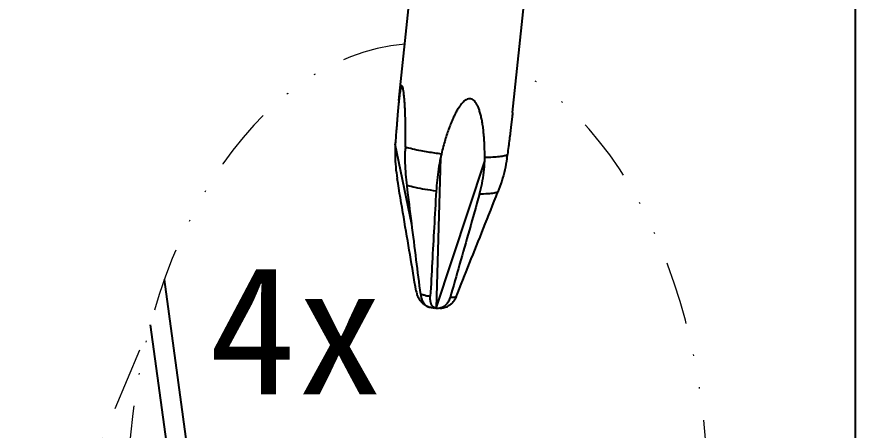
# Model space of a CAD drawing. Header units: millimetres. Extents: x -2947 to 97, y -3022 to 322.
# Drawn here: x -1219.6 to -1160.9, y -1949.6 to -1920.6 of the extents above; entities that cross this region are included whole.
import ezdxf

# ---------------------------------------------------------------- set-up
doc = ezdxf.new("R2010")
doc.units = ezdxf.units.MM
doc.linetypes.add('DIVIDE', pattern=[31.75, 12.7, -6.35, 0, -6.35, 0, -6.35])
doc.layers.get('0').update_dxf_attribs({"linetype": 'CONTINUOUS'})
doc.layers.get('Defpoints').update_dxf_attribs({"linetype": 'CONTINUOUS'})
doc.layers.add('02___PRT_ALL_AXES', color=7, linetype='CONTINUOUS')
doc.layers.add('hatch', color=56, linetype='CONTINUOUS', lineweight=9)
doc.styles.add('zeng', font='SIMHEI.TTF')

msp = doc.modelspace()

# ---------------------------------------------------------------- linework, layer by layer
at = {"color": 7}
for p, q in [((-1191.925, -1935.175), (-1193.09, -1929.54)), ((-1189.925, -1930.511), (-1190.229, -1941.016)), ((-1190.229, -1941.016), (-1186.835, -1930.73)), ((-1205.393, -1967.035), (-1209.238, -1939.012)), ((-1210.229, -1942.19), (-1206.525, -1969.188))]:
    msp.add_line(p, q, dxfattribs=at)
for centre, radius, start, end in [((-1182.018, -1930.176), 11.09, 175.27773, 176.71502), ((-1157.829, -1930.739), 34.568, 178.37041, 178.84535), ((-1180.897, -1932.342), 9.211, 166.77387, 168.53321), ((-1194.026, -1930.45), 7.196, -2.22835, 0.00306), ((-1196.822, -1928.809), 11.672, 351.44358, 352.8518), ((-1190.142, -1939.579), 1.505, 189.63148, 201.22653), ((-1190.148, -1939.581), 1.498, 201.22221, 203.19498), ((-1190.356, -1939.76), 1.221, 235.02451, 238.02495), ((-1190.368, -1939.78), 1.198, 238.00584, 246.81403), ((-1190.29, -1939.435), 1.561, 249.2013, 254.02108), ((-1190.338, -1939.71), 1.273, 246.82072, 251.73254), ((-1190.186, -1940.597), 0.421, 262.53245, 264.13504), ((-1190.169, -1939.849), 1.169, 267.04309, 267.75353), ((-1190.189, -1940.087), 0.942, 313.47515, 315.57835)]:
    msp.add_arc(centre, radius, start, end, dxfattribs=at)
for points, start_tangent, end_tangent in [([(-1192.488, -1926.012), (-1192.499, -1925.926), (-1192.529, -1925.726), (-1192.563, -1925.571), (-1192.6, -1925.476), (-1192.638, -1925.455), (-1192.675, -1925.505), (-1192.71, -1925.616), (-1192.742, -1925.772), (-1192.773, -1925.966), (-1192.803, -1926.193), (-1192.832, -1926.453), (-1192.836, -1926.489)], (-0.116446, 0.993197), (-0.103754, -0.994603)), ([(-1192.384, -1929.756), (-1192.372, -1929.204), (-1192.369, -1928.697), (-1192.372, -1928.231), (-1192.381, -1927.803), (-1192.393, -1927.41), (-1192.408, -1927.051), (-1192.427, -1926.724), (-1192.448, -1926.427), (-1192.472, -1926.161), (-1192.488, -1926.012)], (0.028211, 0.999602), (-0.116446, 0.993197)), ([(-1186.829, -1930.45), (-1186.837, -1929.911), (-1186.857, -1929.417), (-1186.888, -1928.964), (-1186.929, -1928.55), (-1186.98, -1928.171), (-1187.039, -1927.826), (-1187.108, -1927.512), (-1187.187, -1927.23), (-1187.277, -1926.979), (-1187.381, -1926.759), (-1187.503, -1926.577), (-1187.646, -1926.441), (-1187.806, -1926.37), (-1187.974, -1926.372), (-1188.142, -1926.441), (-1188.307, -1926.566), (-1188.464, -1926.733), (-1188.615, -1926.935), (-1188.761, -1927.168), (-1188.904, -1927.432), (-1189.046, -1927.726), (-1189.186, -1928.052), (-1189.325, -1928.412), (-1189.463, -1928.807), (-1189.599, -1929.24), (-1189.734, -1929.715), (-1189.864, -1930.235)], (-0.000416, 1), (-0.228996, -0.973427)), ([(-1192.836, -1926.489), (-1192.861, -1926.744), (-1192.891, -1927.069), (-1192.922, -1927.428), (-1192.955, -1927.824), (-1192.99, -1928.259), (-1193.028, -1928.738), (-1193.071, -1929.263)], (-0.103754, -0.994603), (-0.082345, -0.996604)), ([(-1184.879, -1927.32), (-1184.91, -1927.601), (-1184.95, -1927.953), (-1184.997, -1928.339), (-1185.05, -1928.76), (-1185.108, -1929.219), (-1185.172, -1929.718), (-1185.24, -1930.262)], (-0.103731, -0.994605), (-0.124453, -0.992225)), ([(-1193.09, -1929.54), (-1193.105, -1930.332), (-1193.06, -1931.139), (-1192.954, -1931.947)], (-0.057334, -0.998355), (0.165859, -0.98615)), ([(-1191.278, -1930.014), (-1191.886, -1929.886), (-1192.384, -1929.756)], (-0.982391, 0.186837), (-0.95898, 0.283474)), ([(-1192.268, -1932.439), (-1192.347, -1931.65), (-1192.388, -1930.847), (-1192.391, -1930.042)], (-0.124327, 0.992241), (0.020034, 0.999799)), ([(-1189.864, -1930.235), (-1190.319, -1930.173), (-1190.79, -1930.1), (-1191.278, -1930.014)], (-0.991963, 0.12653), (-0.982391, 0.186837)), ([(-1189.925, -1930.511), (-1190.064, -1931.289), (-1190.166, -1932.065), (-1190.229, -1932.827)], (-0.199182, -0.979962), (-0.055968, -0.998433)), ([(-1186.829, -1930.45), (-1186.257, -1930.438), (-1185.79, -1930.402), (-1185.447, -1930.343), (-1185.24, -1930.262)], (0.999998, -0.001992), (0.83185, 0.555001)), ([(-1185.28, -1930.546), (-1185.43, -1931.34), (-1185.641, -1932.125), (-1185.911, -1932.89)], (-0.14882, -0.988864), (-0.368953, -0.929448)), ([(-1187.198, -1933.042), (-1187.017, -1932.288), (-1186.895, -1931.514), (-1186.835, -1930.73)], (0.272756, 0.962083), (0.038701, 0.999251)), ([(-1191.626, -1939.831), (-1192.055, -1937.288), (-1192.498, -1934.658), (-1192.954, -1931.947)], (-0.166946, 0.985966), (-0.165859, 0.98615)), ([(-1190.229, -1932.827), (-1191.001, -1932.711), (-1191.692, -1932.579), (-1192.268, -1932.439)], (-0.991165, 0.132638), (-0.963217, 0.268725)), ([(-1191.312, -1940.056), (-1191.618, -1937.626), (-1191.936, -1935.086), (-1192.268, -1932.439)], (-0.125086, 0.992146), (-0.124327, 0.992241)), ([(-1190.229, -1932.827), (-1190.371, -1935.366), (-1190.508, -1937.819), (-1190.639, -1940.184)], (-0.055968, -0.998433), (-0.055184, -0.998476)), ([(-1188.829, -1940.232), (-1187.892, -1937.877), (-1186.919, -1935.428), (-1185.911, -1932.89)], (0.37004, 0.929016), (0.368953, 0.929448)), ([(-1185.911, -1932.89), (-1186.181, -1932.97), (-1186.617, -1933.021), (-1187.198, -1933.042)], (-0.889401, -0.457128), (-0.999972, -0.007446)), ([(-1187.198, -1933.042), (-1187.904, -1935.532), (-1188.589, -1937.947), (-1189.253, -1940.282)], (-0.272756, -0.962083), (-0.273953, -0.961743)), ([(-1191.526, -1940.171), (-1191.389, -1940.42), (-1191.225, -1940.618), (-1191.056, -1940.761)], (0.393869, -0.919167), (0.819417, -0.573197)), ([(-1191.005, -1940.123), (-1191.115, -1940.101), (-1191.218, -1940.079), (-1191.312, -1940.056)], (-0.982391, 0.186837), (-0.968437, 0.24926)), ([(-1191.312, -1940.056), (-1191.294, -1940.17), (-1191.27, -1940.282), (-1191.239, -1940.388), (-1191.204, -1940.484), (-1191.164, -1940.569), (-1191.121, -1940.646), (-1191.073, -1940.716), (-1191.017, -1940.779), (-1191.001, -1940.794)], (0.125086, -0.992146), (0.730883, -0.682503)), ([(-1191.005, -1940.123), (-1190.888, -1940.144), (-1190.766, -1940.165), (-1190.639, -1940.184)], (0.982391, -0.186837), (0.989878, -0.141922)), ([(-1190.557, -1940.754), (-1190.585, -1940.68), (-1190.609, -1940.598), (-1190.627, -1940.505), (-1190.638, -1940.403), (-1190.642, -1940.294), (-1190.639, -1940.184)], (-0.412578, 0.910922), (0.055184, 0.998476)), ([(-1189.516, -1940.747), (-1189.377, -1940.568), (-1189.253, -1940.282)], (0.699973, 0.714169), (0.273953, 0.961743)), ([(-1188.829, -1940.232), (-1188.994, -1940.266), (-1189.253, -1940.282)], (-0.937725, -0.347378), (-0.999741, -0.02274)), ([(-1188.829, -1940.232), (-1188.99, -1940.525)], (-0.37004, -0.929016), (-0.590583, -0.806977)), ([(-1191.001, -1940.794), (-1190.953, -1940.834)], (0.730883, -0.682503), (0.80387, -0.594805)), ([(-1190.953, -1940.834), (-1190.883, -1940.878), (-1190.845, -1940.894)], (0.80387, -0.594805), (0.934349, -0.356361)), ([(-1190.72, -1940.936), (-1190.548, -1940.976)], (0.961129, -0.2761), (0.982391, -0.186837)), ([(-1190.522, -1940.821), (-1190.557, -1940.754)], (-0.519257, 0.854618), (-0.412578, 0.910922)), ([(-1190.548, -1940.976), (-1190.34, -1941.007)], (0.982391, -0.186837), (0.994217, -0.107387)), ([(-1190.297, -1941.003), (-1190.364, -1940.976), (-1190.426, -1940.935), (-1190.478, -1940.881), (-1190.522, -1940.821)], (-0.960526, 0.278191), (-0.519257, 0.854618)), ([(-1190.241, -1941.015), (-1190.297, -1941.003)], (-0.991509, 0.130042), (-0.960526, 0.278191)), ([(-1190.215, -1941.017), (-1190.069, -1941.013), (-1189.9, -1940.98), (-1189.72, -1940.904), (-1189.541, -1940.771)], (0.999232, -0.039178), (0.725712, 0.687999)), ([(-1189.981, -1941.021), (-1189.831, -1941.007), (-1189.666, -1940.975), (-1189.484, -1940.914), (-1189.373, -1940.861)], (0.999056, 0.043446), (0.883052, 0.469275)), ([(-1188.99, -1940.525), (-1189.179, -1940.729), (-1189.373, -1940.861)], (-0.590583, -0.806977), (-0.883066, -0.469248))]:
    msp.add_spline(points, degree=3, dxfattribs=dict(at, start_tangent=start_tangent, end_tangent=end_tangent))
at = {"layer": '02___PRT_ALL_AXES', "color": 7}
for p, q in [((-1192.836, -1926.491), (-1189.99, -1899.22)), ((-1184.879, -1927.322), (-1182.033, -1900.044))]:
    msp.add_line(p, q, dxfattribs=at)
at = {"layer": 'Defpoints'}
msp.add_line((-1160.919, -1689.383), (-1160.919, -2056.462), dxfattribs=at)
at = {"layer": 'hatch', "color": 4, "linetype": 'DIVIDE', "ltscale": 0.35}
msp.add_line((-1225.867, -1979.309), (-1210.229, -1942.19), dxfattribs=at)
msp.add_ellipse((-1191.544, -1954.35), major_axis=(0.331, 31.843), ratio=0.637388, start_param=0.059682, end_param=5.948653, dxfattribs=at)

# ---------------------------------------------------------------- texts
at = {"color": 6, "style": 'zeng'}
msp.add_text('4x', height=9, dxfattribs=at).set_placement((-1206.137, -1947.039))

doc.saveas('drawing.dxf')
